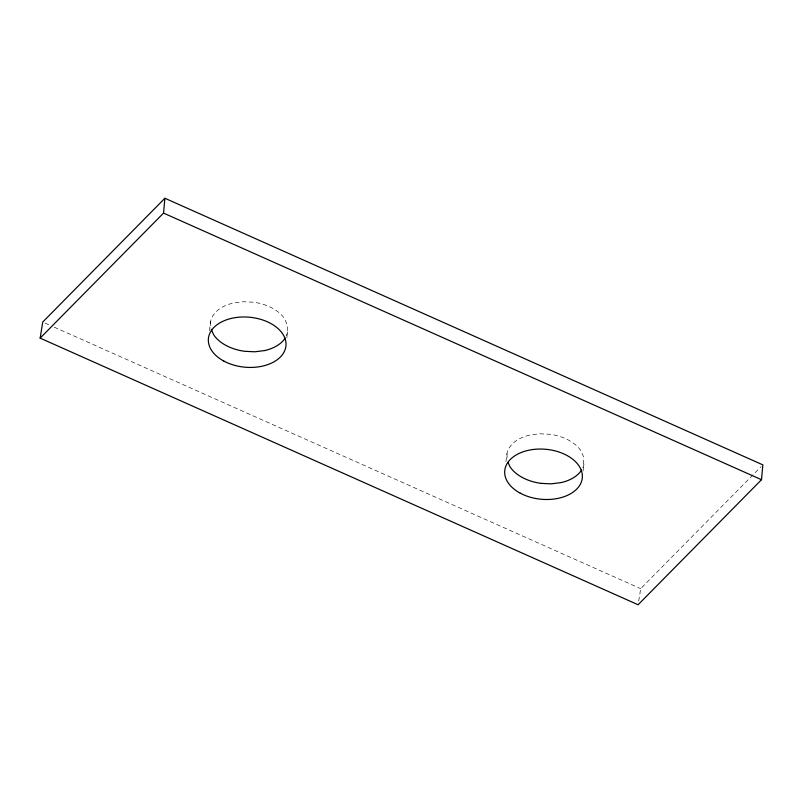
<?xml version="1.0" encoding="UTF-8"?>
<svg xmlns="http://www.w3.org/2000/svg" width="803" height="803" viewBox="0 0 803 803"><rect width="100%" height="100%" fill="white"/><g stroke="black" fill="none" stroke-linecap="round" stroke-linejoin="round"><path stroke-width="0.6" stroke-dasharray="4.01 3.01" d="M286.912 337.782L287.464 325.345L284.684 318.911A39.277 25.294 5.2 0 0 253.547 302.219L243.429 301.727L233.703 302.952A38.253 24.642 5.2 0 0 210.617 321.652L209.372 331.207M583.119 471.03L583.811 457.409L581.031 450.975A39.277 25.294 5.2 0 0 549.894 434.282L539.777 433.791L530.05 435.015A38.253 24.642 5.2 0 0 506.964 453.715L505.719 463.271M638.706 601.035L640.694 588.659L761.093 466.653M45.028 323.057L49.605 325.105M54.192 327.142L640.694 588.659M506.974 453.715L507.145 460.239M210.627 321.652L210.798 328.176M287.635 331.87A38.253 24.642 5.2 0 1 286.28 336.066M583.992 463.933A38.253 24.642 5.2 0 1 582.115 469.133"/><path stroke-width="1.2" d="M40.15 338.123L163.541 213.086L164.896 198.251L762.85 464.877L761.495 479.712L638.104 604.749L40.15 338.123L42.73 322.033L164.896 198.251M264.548 350.57L254.822 351.794L244.704 351.302A39.277 25.294 5.2 0 1 213.568 334.61L211.259 329.25M541.061 483.366L551.169 483.858L560.906 482.633A38.253 24.642 5.2 0 0 581.523 470.116M163.541 213.086L761.495 479.712M508.068 462.387L509.925 466.673A39.277 25.294 5.2 0 0 541.061 483.366M285.175 338.053A38.253 24.642 5.2 0 1 264.548 350.57M223.896 361.109A38.956 25.094 5.2 0 0 285.758 347.237A38.956 25.094 5.2 0 0 231.866 318.279A38.956 25.094 5.2 0 0 223.896 361.109M520.244 493.172A38.956 25.094 5.2 0 0 582.105 479.301A38.956 25.094 5.2 0 0 528.213 450.342A38.956 25.094 5.2 0 0 520.244 493.172"/></g></svg>
